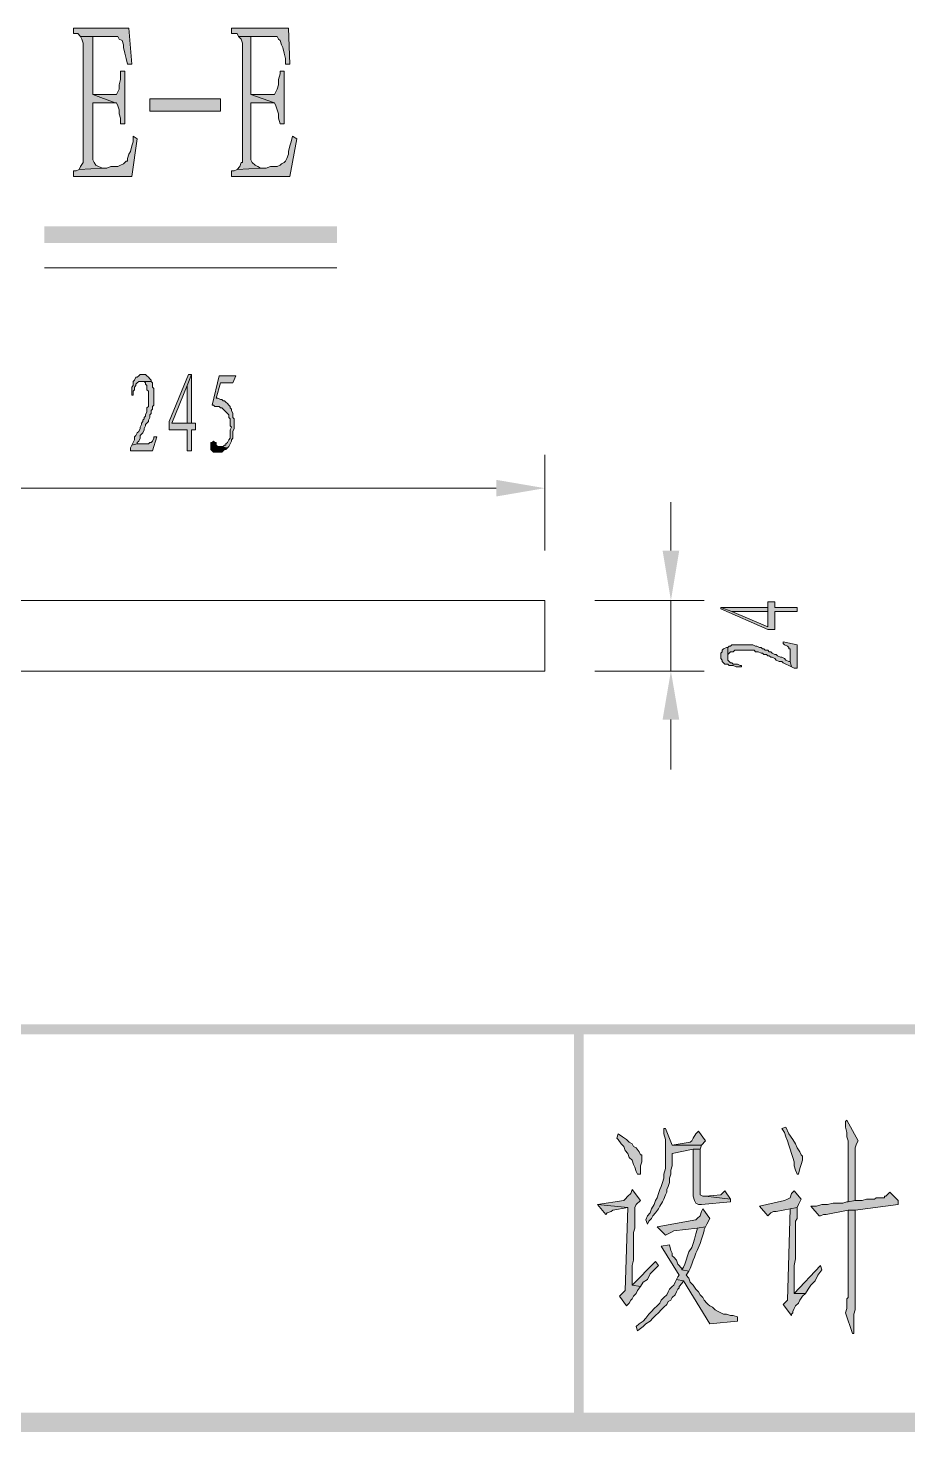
# Model space of a CAD drawing. Header units: millimetres. Extents: x 24 to 410, y 10 to 282.
# Drawn here: x 228.27 to 255.14, y 9.65 to 52.54 of the extents above; entities that cross this region are included whole.
import ezdxf

# ---------------------------------------------------------------- set-up
doc = ezdxf.new("R2010")
doc.units = ezdxf.units.MM

msp = doc.modelspace()

# ---------------------------------------------------------------- hatches: boundary and pattern name
h = msp.add_hatch(color=7)
h.dxf.hatch_style = 2
h.paths.add_polyline_path([(231.351667, 52.535667), (229.658333, 52.535667), (229.658333, 52.366333), (229.785333, 52.366333), (229.87, 52.281667), (231.013, 52.281667), (231.055333, 52.197), (231.14, 52.154667), (231.182333, 52.027667), (231.182333, 51.943), (231.224667, 51.773667), (231.267, 51.604333), (231.309333, 51.435), (231.436333, 51.435)])
h = msp.add_hatch(color=7)
h.dxf.hatch_style = 2
h.paths.add_polyline_path([(236.22, 52.535667), (234.484333, 52.535667), (234.484333, 52.366333), (234.653667, 52.366333), (234.696, 52.281667), (235.881333, 52.281667), (235.923667, 52.197), (235.966, 52.154667), (236.008333, 52.027667), (236.050667, 51.943), (236.093, 51.773667), (236.135333, 51.604333), (236.135333, 51.435), (236.262333, 51.435)])
h = msp.add_hatch(color=7)
h.dxf.hatch_style = 2
h.paths.add_polyline_path([(229.87, 52.281667), (229.912333, 52.197), (229.954667, 52.07), (229.954667, 48.429333), (229.87, 48.302333), (229.827667, 48.217667), (230.547333, 48.26), (230.420333, 48.302333), (230.335667, 48.344667), (230.293333, 48.429333), (230.251, 48.514), (230.251, 50.249667), (230.928333, 50.249667), (230.251, 50.503667), (230.251, 52.281667), (231.013, 52.281667)])
h = msp.add_hatch(color=7)
h.dxf.hatch_style = 2
h.paths.add_polyline_path([(234.696, 52.281667), (234.780667, 52.197), (234.823, 52.07), (234.823, 48.429333), (234.780667, 48.429333), (234.738333, 48.302333), (234.653667, 48.217667), (235.373333, 48.26), (235.288667, 48.302333), (235.204, 48.344667), (235.119333, 48.429333), (235.077, 48.514), (235.077, 50.249667), (235.796667, 50.249667), (235.077, 50.503667), (235.077, 52.281667), (235.881333, 52.281667)])
h = msp.add_hatch(color=7)
h.dxf.hatch_style = 2
h.paths.add_polyline_path([(231.224667, 51.223333), (231.097667, 51.223333), (231.097667, 51.138667), (231.097667, 50.969333), (231.055333, 50.8), (231.055333, 50.673), (231.013, 50.588333), (230.970667, 50.503667), (230.251, 50.503667), (230.928333, 50.249667), (230.970667, 50.249667), (231.013, 50.165), (231.055333, 50.038), (231.055333, 49.911), (231.097667, 49.784), (231.097667, 49.614667), (231.224667, 49.614667)])
h = msp.add_hatch(color=7)
h.dxf.hatch_style = 2
h.paths.add_polyline_path([(236.093, 51.223333), (235.966, 51.223333), (235.966, 51.138667), (235.923667, 50.969333), (235.923667, 50.8), (235.881333, 50.673), (235.839, 50.588333), (235.796667, 50.503667), (235.077, 50.503667), (235.796667, 50.249667), (235.839, 50.165), (235.881333, 50.038), (235.923667, 49.911), (235.923667, 49.784), (235.966, 49.614667), (236.093, 49.614667)])
h = msp.add_hatch(color=7)
h.dxf.hatch_style = 2
h.paths.add_polyline_path([(231.986667, 50.376667), (234.145667, 50.376667), (234.145667, 49.995667), (231.986667, 49.995667)])
h = msp.add_hatch(color=7)
h.dxf.hatch_style = 2
h.paths.add_polyline_path([(231.478667, 49.233667), (231.478667, 49.064333), (231.436333, 48.937333), (231.394, 48.768), (231.351667, 48.683333), (231.309333, 48.556333), (231.309333, 48.471667), (231.267, 48.471667), (231.224667, 48.429333), (231.182333, 48.387), (231.097667, 48.344667), (231.013, 48.302333), (230.801333, 48.302333), (230.674333, 48.26), (230.547333, 48.26), (229.827667, 48.217667), (229.743, 48.175333), (229.658333, 48.175333), (229.658333, 48.006), (231.436333, 48.006), (231.605667, 49.149)])
h = msp.add_hatch(color=7)
h.dxf.hatch_style = 2
h.paths.add_polyline_path([(236.347, 49.233667), (236.304667, 49.064333), (236.262333, 48.937333), (236.22, 48.768), (236.22, 48.683333), (236.177667, 48.556333), (236.135333, 48.471667), (236.093, 48.429333), (236.008333, 48.387), (235.966, 48.344667), (235.881333, 48.302333), (235.669667, 48.302333), (235.542667, 48.26), (235.373333, 48.26), (234.653667, 48.217667), (234.569, 48.175333), (234.484333, 48.175333), (234.484333, 48.006), (236.262333, 48.006), (236.474, 49.149)])
h = msp.add_hatch(color=7)
h.dxf.hatch_style = 2
h.paths.add_polyline_path([(228.769333, 46.482), (228.769333, 45.974), (237.701667, 46.482)])
h = msp.add_hatch(color=7)
h.dxf.hatch_style = 2
h.paths.add_polyline_path([(228.769333, 45.974), (237.701667, 46.482), (237.701667, 45.974)])
h = msp.add_hatch(color=7)
h.dxf.hatch_style = 2
h.paths.add_polyline_path([(231.775, 41.952333), (231.690333, 41.952333), (231.648, 41.91), (231.605667, 41.867667), (231.563333, 41.867667), (231.521, 41.783), (231.478667, 41.740667), (231.478667, 41.613667), (231.436333, 41.571333), (231.436333, 41.317333), (231.478667, 41.317333), (231.478667, 41.444333), (231.521, 41.486667), (231.521, 41.571333), (231.563333, 41.613667), (231.563333, 41.656), (231.605667, 41.698333), (231.648, 41.740667), (231.690333, 41.740667), (231.732667, 41.740667), (232.029, 41.740667), (232.029, 41.783), (231.986667, 41.825333), (231.944333, 41.867667), (231.902, 41.91), (231.859667, 41.952333)])
h = msp.add_hatch(color=7)
h.dxf.hatch_style = 2
h.paths.add_polyline_path([(232.029, 41.740667), (231.732667, 41.740667), (231.775, 41.740667), (231.817333, 41.740667), (231.859667, 41.698333), (231.859667, 41.656), (231.902, 41.613667), (231.902, 41.486667), (231.944333, 41.444333), (231.944333, 40.978667), (231.902, 40.936333), (231.902, 40.809333), (231.859667, 40.724667), (231.859667, 40.682333), (231.817333, 40.64), (231.817333, 40.597667), (231.775, 40.555333), (231.775, 40.513), (231.732667, 40.470667), (231.732667, 40.428333), (231.690333, 40.343667), (231.690333, 40.301333), (231.648, 40.216667), (231.605667, 40.174333), (231.563333, 40.089667), (231.521, 40.047333), (231.521, 39.962667), (231.478667, 39.878), (231.436333, 39.793333), (231.605667, 39.835667), (231.605667, 39.878), (231.648, 39.920333), (231.690333, 40.005), (231.690333, 40.089667), (231.732667, 40.132), (231.775, 40.174333), (231.817333, 40.259), (231.817333, 40.301333), (231.859667, 40.386), (231.859667, 40.428333), (231.902, 40.470667), (231.944333, 40.513), (231.944333, 40.555333), (231.986667, 40.64), (231.986667, 40.724667), (232.029, 40.767), (232.029, 40.851667), (232.071333, 40.894), (232.071333, 40.978667), (232.113667, 41.021), (232.113667, 41.529), (232.071333, 41.571333), (232.071333, 41.698333)])
h = msp.add_hatch(color=7)
h.dxf.hatch_style = 2
h.paths.add_polyline_path([(233.256667, 41.952333), (233.172, 41.952333), (232.579333, 40.513), (232.579333, 40.259), (233.129667, 40.259), (233.129667, 39.624), (233.256667, 39.624), (233.256667, 40.259), (233.383667, 40.259), (233.383667, 40.470667), (233.256667, 40.470667), (232.664, 40.470667), (233.129667, 41.613667)])
h = msp.add_hatch(color=7)
h.dxf.hatch_style = 2
h.paths.add_polyline_path([(233.256667, 41.952333), (233.129667, 41.613667), (233.129667, 40.470667), (232.664, 40.470667), (233.256667, 40.470667)])
h = msp.add_hatch(color=7)
h.dxf.hatch_style = 2
h.paths.add_polyline_path([(234.611333, 41.91), (234.103333, 41.91), (233.891667, 41.021), (233.934, 41.021), (233.976333, 40.978667), (234.103333, 40.978667), (234.145667, 40.936333), (234.188, 40.936333), (234.230333, 40.894), (234.272667, 40.851667), (234.315, 40.809333), (234.357333, 40.767), (234.399667, 40.724667), (234.399667, 40.64), (234.442, 40.597667), (234.442, 40.386), (234.484333, 40.343667), (234.442, 40.259), (234.442, 40.047333), (234.442, 40.005), (234.399667, 39.962667), (234.357333, 39.878), (234.315, 39.835667), (234.315, 39.793333), (234.272667, 39.793333), (234.230333, 39.751), (234.061, 39.751), (234.357333, 39.708667), (234.399667, 39.751), (234.442, 39.835667), (234.484333, 39.920333), (234.484333, 39.962667), (234.526667, 40.005), (234.526667, 40.216667), (234.569, 40.301333), (234.569, 40.597667), (234.526667, 40.64), (234.526667, 40.767), (234.484333, 40.851667), (234.484333, 40.894), (234.442, 40.936333), (234.442, 40.978667), (234.399667, 41.021), (234.357333, 41.063333), (234.315, 41.105667), (234.272667, 41.148), (234.230333, 41.148), (234.188, 41.190333), (234.145667, 41.190333), (234.061, 41.232667), (234.018667, 41.232667), (234.145667, 41.698333), (234.526667, 41.698333)])
h = msp.add_hatch(color=7)
h.dxf.hatch_style = 2
h.paths.add_polyline_path([(232.198333, 40.047333), (232.113667, 40.047333), (232.113667, 40.005), (232.071333, 39.920333), (232.029, 39.878), (231.986667, 39.878), (231.944333, 39.835667), (231.605667, 39.835667), (231.436333, 39.793333), (231.394, 39.708667), (231.394, 39.624), (232.071333, 39.624)])
h = msp.add_hatch(color=7)
h.dxf.hatch_style = 2
h.paths.add_polyline_path([(233.934, 39.920333), (233.891667, 39.878), (233.849333, 39.878), (233.849333, 39.835667), (233.849333, 39.666333), (233.891667, 39.624), (233.934, 39.581667), (234.188, 39.581667), (234.230333, 39.624), (234.272667, 39.666333), (234.315, 39.666333), (234.357333, 39.708667), (234.061, 39.751), (234.018667, 39.793333), (234.018667, 39.878), (233.976333, 39.878)])
h = msp.add_hatch(color=7)
h.dxf.hatch_style = 2
h.paths.add_polyline_path([(242.57, 38.735), (242.57, 38.227), (244.051667, 38.481)])
h = msp.add_hatch(color=7)
h.dxf.hatch_style = 2
h.paths.add_polyline_path([(247.65, 36.576), (248.158, 36.576), (247.904, 35.052)])
h = msp.add_hatch(color=7)
h.dxf.hatch_style = 2
h.paths.add_polyline_path([(249.428, 34.840333), (249.428, 34.798), (250.867333, 34.163), (251.079, 34.163), (251.079, 34.713333), (251.756333, 34.713333), (251.756333, 34.840333), (251.079, 34.840333), (251.079, 35.009667), (250.867333, 35.009667), (250.867333, 34.840333), (250.867333, 34.247667), (249.766667, 34.713333)])
h = msp.add_hatch(color=7)
h.dxf.hatch_style = 2
h.paths.add_polyline_path([(249.428, 34.840333), (249.766667, 34.713333), (250.867333, 34.713333), (250.867333, 34.247667), (250.867333, 34.840333)])
h = msp.add_hatch(color=7)
h.dxf.hatch_style = 2
h.paths.add_polyline_path([(249.428, 33.401), (249.428, 33.274), (249.470333, 33.231667), (249.470333, 33.189333), (249.512667, 33.147), (249.555, 33.104667), (249.639667, 33.104667), (249.682, 33.062333), (249.809, 33.062333), (249.893667, 33.02), (250.063, 33.02), (250.063, 33.062333), (250.020667, 33.062333), (249.936, 33.104667), (249.809, 33.104667), (249.766667, 33.147), (249.724333, 33.147), (249.682, 33.189333), (249.639667, 33.231667), (249.639667, 33.274), (249.639667, 33.316333), (249.639667, 33.612667), (249.597333, 33.612667), (249.512667, 33.570333), (249.470333, 33.528), (249.470333, 33.485667), (249.428, 33.443333)])
h = msp.add_hatch(color=7)
h.dxf.hatch_style = 2
h.paths.add_polyline_path([(249.639667, 33.612667), (249.639667, 33.316333), (249.639667, 33.358667), (249.639667, 33.401), (249.682, 33.443333), (249.724333, 33.485667), (249.809, 33.485667), (249.851333, 33.528), (250.444, 33.528), (250.486333, 33.485667), (250.571, 33.485667), (250.655667, 33.443333), (250.698, 33.443333), (250.740333, 33.401), (250.825, 33.401), (250.867333, 33.358667), (250.909667, 33.358667), (250.952, 33.316333), (250.994333, 33.316333), (251.079, 33.274), (251.121333, 33.231667), (251.206, 33.189333), (251.290667, 33.189333), (251.333, 33.147), (251.417667, 33.104667), (251.502333, 33.062333), (251.587, 33.02), (251.544667, 33.189333), (251.502333, 33.189333), (251.417667, 33.231667), (251.375333, 33.274), (251.290667, 33.316333), (251.248333, 33.316333), (251.163667, 33.358667), (251.121333, 33.401), (251.079, 33.401), (250.994333, 33.443333), (250.952, 33.485667), (250.909667, 33.485667), (250.867333, 33.528), (250.782667, 33.528), (250.740333, 33.570333), (250.698, 33.570333), (250.655667, 33.612667), (250.613333, 33.612667), (250.528667, 33.655), (250.486333, 33.655), (250.401667, 33.697333), (249.766667, 33.697333), (249.724333, 33.655), (249.682, 33.655)])
h = msp.add_hatch(color=7)
h.dxf.hatch_style = 2
h.paths.add_polyline_path([(251.333, 33.782), (251.333, 33.739667), (251.375333, 33.697333), (251.46, 33.655), (251.502333, 33.612667), (251.502333, 33.570333), (251.544667, 33.570333), (251.544667, 33.189333), (251.587, 33.02), (251.671667, 32.977667), (251.756333, 32.977667), (251.756333, 33.697333)])
h = msp.add_hatch(color=7)
h.dxf.hatch_style = 2
h.paths.add_polyline_path([(247.65, 31.411333), (248.158, 31.411333), (247.904, 32.893)])
h = msp.add_hatch(color=7)
h.dxf.hatch_style = 2
h.paths.add_polyline_path([(30.098965, 22.098), (30.098965, 21.801667), (410.082965, 22.098)])
h = msp.add_hatch(color=7)
h.dxf.hatch_style = 2
h.paths.add_polyline_path([(30.098965, 21.801667), (410.082965, 22.098), (410.082965, 21.801667)])
h = msp.add_hatch(color=7)
h.dxf.hatch_style = 2
h.paths.add_polyline_path([(245.237, 21.971), (244.940667, 21.971), (245.237, 9.948333)])
h = msp.add_hatch(color=7)
h.dxf.hatch_style = 2
h.paths.add_polyline_path([(244.940667, 21.971), (245.237, 9.948333), (244.940667, 9.948333)])
h = msp.add_hatch(color=7)
h.dxf.hatch_style = 2
h.paths.add_polyline_path([(247.734667, 18.923), (247.692333, 18.923), (247.692333, 18.753667), (247.734667, 18.584333), (247.734667, 17.695333), (247.692333, 17.526), (247.692333, 17.399), (247.65, 17.272), (247.607667, 17.145), (247.565333, 17.060333), (247.523, 16.933333), (247.480667, 16.806333), (247.438333, 16.721667), (247.396, 16.594667), (247.311333, 16.467667), (247.269, 16.340667), (247.184333, 16.256), (247.142, 16.129), (247.184333, 16.002), (247.226667, 16.086667), (247.311333, 16.171333), (247.353667, 16.256), (247.438333, 16.340667), (247.523, 16.467667), (247.565333, 16.552333), (247.65, 16.679333), (247.692333, 16.764), (247.734667, 16.891), (247.777, 16.975667), (247.777, 17.060333), (247.819333, 17.145), (247.861667, 17.272), (247.861667, 17.399), (247.904, 17.526), (247.904, 17.653), (247.946333, 17.78), (247.946333, 18.161), (248.581333, 18.288), (248.793, 18.288), (248.835333, 18.415), (247.946333, 18.415)])
h = msp.add_hatch(color=7)
h.dxf.hatch_style = 2
h.paths.add_polyline_path([(251.417667, 18.965333), (251.290667, 18.923), (251.375333, 18.796), (251.417667, 18.669), (251.46, 18.542), (251.502333, 18.415), (251.544667, 18.288), (251.587, 18.161), (251.629333, 18.034), (251.671667, 17.907), (251.671667, 17.78), (251.714, 17.653), (251.756333, 17.526), (251.798667, 17.526), (251.841, 17.695333), (251.883333, 17.822333), (251.925667, 17.949333), (251.925667, 18.076333), (251.883333, 18.118667), (251.841, 18.203333), (251.756333, 18.330333), (251.714, 18.457333), (251.629333, 18.584333), (251.502333, 18.753667)])
h = msp.add_hatch(color=7)
h.dxf.hatch_style = 2
h.paths.add_polyline_path([(253.280333, 19.177), (253.238, 19.134667), (253.238, 18.965333), (253.280333, 18.796), (253.280333, 18.669), (253.322667, 18.542), (253.322667, 16.679333), (253.534333, 16.721667), (253.534333, 16.975667), (253.534333, 17.145), (253.534333, 18.330333), (253.576667, 18.457333), (253.619, 18.542)])
h = msp.add_hatch(color=7)
h.dxf.hatch_style = 2
h.paths.add_polyline_path([(246.295333, 18.753667), (246.253, 18.626667), (246.295333, 18.584333), (246.38, 18.457333), (246.464667, 18.372667), (246.507, 18.245667), (246.591667, 18.161), (246.634, 18.034), (246.718667, 17.949333), (246.761, 17.822333), (246.803333, 17.737667), (246.845667, 17.610667), (246.888, 17.526), (246.972667, 17.526), (246.972667, 17.568333), (246.972667, 17.78), (247.015, 17.907), (247.015, 18.118667), (246.972667, 18.118667), (246.930333, 18.203333), (246.845667, 18.330333), (246.761, 18.372667), (246.718667, 18.457333), (246.634, 18.499667), (246.549333, 18.584333), (246.422333, 18.669)])
h = msp.add_hatch(color=7)
h.dxf.hatch_style = 2
h.paths.add_polyline_path([(248.750667, 18.838333), (248.666, 18.753667), (248.581333, 18.626667), (248.539, 18.542), (248.496667, 18.499667), (247.946333, 18.415), (248.835333, 18.415), (248.962333, 18.542)])
h = msp.add_hatch(color=7)
h.dxf.hatch_style = 2
h.paths.add_polyline_path([(248.793, 18.288), (248.581333, 18.288), (248.581333, 17.018), (248.581333, 16.848667), (248.623667, 16.721667), (248.666, 16.637), (248.750667, 16.594667), (248.835333, 16.594667), (249.724333, 16.679333), (249.724333, 16.764), (248.962333, 16.848667), (248.877667, 16.848667), (248.793, 16.891)])
h = msp.add_hatch(color=7)
h.dxf.hatch_style = 2
h.paths.add_polyline_path([(246.718667, 17.060333), (246.676333, 16.933333), (246.591667, 16.848667), (246.507, 16.764), (246.464667, 16.721667), (245.660333, 16.594667), (246.591667, 16.51), (246.507, 13.97), (246.337667, 13.800667), (246.549333, 13.504333), (246.591667, 13.546667), (246.634, 13.589), (246.676333, 13.673667), (246.718667, 13.716), (246.761, 13.800667), (246.845667, 13.885333), (246.888, 13.97), (246.972667, 14.097), (246.718667, 14.139333), (246.718667, 14.732), (246.761, 14.901333), (246.761, 15.282333), (246.761, 15.451667), (246.761, 15.748), (246.803333, 15.875), (246.803333, 16.51), (246.845667, 16.594667), (246.972667, 16.721667)])
h = msp.add_hatch(color=7)
h.dxf.hatch_style = 2
h.paths.add_polyline_path([(249.555, 17.018), (249.428, 16.891), (248.962333, 16.848667), (249.724333, 16.764)])
h = msp.add_hatch(color=7)
h.dxf.hatch_style = 2
h.paths.add_polyline_path([(251.671667, 17.018), (251.587, 16.933333), (251.544667, 16.806333), (251.46, 16.764), (251.375333, 16.721667), (250.613333, 16.552333), (250.867333, 16.256), (250.952, 16.340667), (251.036667, 16.383), (251.121333, 16.383), (251.544667, 16.467667), (251.756333, 16.51), (251.798667, 16.594667), (251.883333, 16.764)])
h = msp.add_hatch(color=7)
h.dxf.hatch_style = 2
h.paths.add_polyline_path([(254.592667, 16.975667), (254.508, 16.891), (254.465667, 16.848667), (254.423333, 16.848667), (254.423333, 16.806333), (254.169333, 16.806333), (254.127, 16.764), (253.873, 16.764), (253.746, 16.721667), (253.534333, 16.721667), (253.322667, 16.679333), (253.280333, 16.679333), (253.153333, 16.637), (252.857, 16.637), (252.687667, 16.594667), (252.518333, 16.594667), (252.349, 16.552333), (252.179667, 16.552333), (252.433667, 16.256), (252.476, 16.256), (252.560667, 16.298333), (252.645333, 16.298333), (253.322667, 16.425333), (253.534333, 16.425333), (254.846667, 16.594667), (254.846667, 16.721667)])
h = msp.add_hatch(color=7)
h.dxf.hatch_style = 2
h.paths.add_polyline_path([(245.660333, 16.594667), (245.914333, 16.298333), (245.956667, 16.340667), (246.083667, 16.383), (246.126, 16.425333), (246.591667, 16.51)])
h = msp.add_hatch(color=7)
h.dxf.hatch_style = 2
h.paths.add_polyline_path([(248.877667, 16.467667), (248.835333, 16.383), (248.793, 16.256), (248.708333, 16.171333), (248.666, 16.129), (247.480667, 15.917333), (247.734667, 15.663333), (247.819333, 15.705667), (247.904, 15.748), (247.988667, 15.790333), (248.708333, 15.875), (248.962333, 15.917333), (249.004667, 16.002), (249.089333, 16.171333)])
h = msp.add_hatch(color=7)
h.dxf.hatch_style = 2
h.paths.add_polyline_path([(251.756333, 16.51), (251.544667, 16.467667), (251.46, 13.673667), (251.333, 13.546667), (251.587, 13.208), (251.587, 13.250333), (251.629333, 13.292667), (251.629333, 13.335), (251.671667, 13.419667), (251.714, 13.504333), (251.798667, 13.589), (251.841, 13.673667), (251.925667, 13.800667), (252.010333, 13.885333), (251.671667, 13.885333), (251.671667, 14.054667), (251.671667, 14.732), (251.714, 14.943667), (251.714, 15.748), (251.714, 15.875), (251.714, 16.086667), (251.756333, 16.171333)])
h = msp.add_hatch(color=7)
h.dxf.hatch_style = 2
h.paths.add_polyline_path([(253.534333, 16.425333), (253.322667, 16.425333), (253.322667, 16.256), (253.322667, 13.758333), (253.280333, 13.716), (253.280333, 13.419667), (253.238, 13.292667), (253.449667, 12.657667), (253.492, 12.657667), (253.492, 13.250333), (253.534333, 13.377333)])
h = msp.add_hatch(color=7)
h.dxf.hatch_style = 2
h.paths.add_polyline_path([(248.962333, 15.917333), (248.708333, 15.875), (248.708333, 15.832667), (248.666, 15.705667), (248.623667, 15.536333), (248.581333, 15.409333), (248.539, 15.282333), (248.454333, 15.155333), (248.412, 15.028333), (248.369667, 14.901333), (248.327333, 14.774333), (248.285, 14.689667), (248.242667, 14.605), (248.454333, 14.562667), (248.496667, 14.647333), (248.539, 14.774333), (248.581333, 14.901333), (248.623667, 14.986), (248.666, 15.113), (248.708333, 15.197667), (248.793, 15.409333), (248.835333, 15.536333), (248.877667, 15.663333), (248.92, 15.790333), (248.92, 15.832667)])
h = msp.add_hatch(color=7)
h.dxf.hatch_style = 2
h.paths.add_polyline_path([(247.861667, 15.367), (247.607667, 15.324667), (248.158, 14.435667), (248.115667, 14.393333), (248.073333, 14.308667), (248.285, 14.266333), (249.089333, 12.954), (249.936, 13.038667), (249.936, 13.165667), (249.809, 13.208), (249.724333, 13.208), (249.597333, 13.250333), (249.512667, 13.250333), (249.428, 13.292667), (249.343333, 13.335), (249.258667, 13.377333), (249.174, 13.462), (249.089333, 13.504333), (249.047, 13.546667), (249.004667, 13.589), (248.92, 13.673667), (248.877667, 13.758333), (248.793, 13.843), (248.750667, 13.927667), (248.666, 14.012333), (248.581333, 14.139333), (248.496667, 14.224), (248.454333, 14.351), (248.369667, 14.435667), (248.454333, 14.562667), (248.242667, 14.605), (248.242667, 14.647333), (248.115667, 14.774333), (248.073333, 14.901333), (247.988667, 14.986), (247.946333, 15.028333), (247.946333, 15.113), (247.904, 15.197667)])
h = msp.add_hatch(color=7)
h.dxf.hatch_style = 2
h.paths.add_polyline_path([(247.438333, 14.859), (246.718667, 14.139333), (246.972667, 14.097), (247.057333, 14.224), (247.184333, 14.308667), (247.269, 14.478), (247.396, 14.605), (247.523, 14.732)])
h = msp.add_hatch(color=7)
h.dxf.hatch_style = 2
h.paths.add_polyline_path([(252.476, 14.732), (251.671667, 13.885333), (252.010333, 13.885333), (252.095, 14.012333), (252.179667, 14.139333), (252.306667, 14.266333), (252.391333, 14.435667), (252.518333, 14.605)])
h = msp.add_hatch(color=7)
h.dxf.hatch_style = 2
h.paths.add_polyline_path([(248.073333, 14.308667), (248.031, 14.224), (247.988667, 14.139333), (247.946333, 14.097), (247.861667, 14.012333), (247.819333, 13.927667), (247.777, 13.843), (247.692333, 13.758333), (247.607667, 13.673667), (247.565333, 13.589), (247.480667, 13.504333), (247.396, 13.419667), (247.311333, 13.335), (247.226667, 13.250333), (247.142, 13.123333), (247.057333, 13.038667), (246.930333, 12.954), (246.845667, 12.869333), (246.888, 12.742333), (246.930333, 12.784667), (247.057333, 12.869333), (247.142, 12.954), (247.269, 13.038667), (247.353667, 13.123333), (247.438333, 13.208), (247.523, 13.292667), (247.607667, 13.377333), (247.692333, 13.462), (247.777, 13.546667), (247.819333, 13.631333), (247.904, 13.673667), (247.946333, 13.758333), (248.031, 13.843), (248.073333, 13.927667), (248.115667, 14.012333), (248.158, 14.054667), (248.158, 14.097), (248.242667, 14.181667), (248.285, 14.266333)])
h = msp.add_hatch(color=7)
h.dxf.hatch_style = 2
h.paths.add_polyline_path([(30.395333, 10.244667), (29.802667, 9.652), (409.786667, 10.244667)])
h = msp.add_hatch(color=7)
h.dxf.hatch_style = 2
h.paths.add_polyline_path([(29.802667, 9.652), (409.786667, 10.244667), (410.379333, 9.652)])

# ---------------------------------------------------------------- linework, layer by layer
at = {"color": 7, "lineweight": 0}
for points in [[(231.351667, 52.535667), (229.658333, 52.535667), (229.658333, 52.366333), (229.785333, 52.366333), (229.87, 52.281667), (231.013, 52.281667), (231.055333, 52.197), (231.14, 52.154667), (231.182333, 52.027667), (231.182333, 51.943), (231.224667, 51.773667), (231.267, 51.604333), (231.309333, 51.435), (231.436333, 51.435)], [(236.22, 52.535667), (234.484333, 52.535667), (234.484333, 52.366333), (234.653667, 52.366333), (234.696, 52.281667), (235.881333, 52.281667), (235.923667, 52.197), (235.966, 52.154667), (236.008333, 52.027667), (236.050667, 51.943), (236.093, 51.773667), (236.135333, 51.604333), (236.135333, 51.435), (236.262333, 51.435)], [(229.87, 52.281667), (229.912333, 52.197), (229.954667, 52.07), (229.954667, 48.429333), (229.87, 48.302333), (229.827667, 48.217667), (230.547333, 48.26), (230.420333, 48.302333), (230.335667, 48.344667), (230.293333, 48.429333), (230.251, 48.514), (230.251, 50.249667), (230.928333, 50.249667), (230.251, 50.503667), (230.251, 52.281667), (231.013, 52.281667)], [(234.696, 52.281667), (234.780667, 52.197), (234.823, 52.07), (234.823, 48.429333), (234.780667, 48.429333), (234.738333, 48.302333), (234.653667, 48.217667), (235.373333, 48.26), (235.288667, 48.302333), (235.204, 48.344667), (235.119333, 48.429333), (235.077, 48.514), (235.077, 50.249667), (235.796667, 50.249667), (235.077, 50.503667), (235.077, 52.281667), (235.881333, 52.281667)], [(231.224667, 51.223333), (231.097667, 51.223333), (231.097667, 51.138667), (231.097667, 50.969333), (231.055333, 50.8), (231.055333, 50.673), (231.013, 50.588333), (230.970667, 50.503667), (230.251, 50.503667), (230.928333, 50.249667), (230.970667, 50.249667), (231.013, 50.165), (231.055333, 50.038), (231.055333, 49.911), (231.097667, 49.784), (231.097667, 49.614667), (231.224667, 49.614667)], [(236.093, 51.223333), (235.966, 51.223333), (235.966, 51.138667), (235.923667, 50.969333), (235.923667, 50.8), (235.881333, 50.673), (235.839, 50.588333), (235.796667, 50.503667), (235.077, 50.503667), (235.796667, 50.249667), (235.839, 50.165), (235.881333, 50.038), (235.923667, 49.911), (235.923667, 49.784), (235.966, 49.614667), (236.093, 49.614667)], [(231.986667, 50.376667), (234.145667, 50.376667), (234.145667, 49.995667), (231.986667, 49.995667)], [(231.478667, 49.233667), (231.478667, 49.064333), (231.436333, 48.937333), (231.394, 48.768), (231.351667, 48.683333), (231.309333, 48.556333), (231.309333, 48.471667), (231.267, 48.471667), (231.224667, 48.429333), (231.182333, 48.387), (231.097667, 48.344667), (231.013, 48.302333), (230.801333, 48.302333), (230.674333, 48.26), (230.547333, 48.26), (229.827667, 48.217667), (229.743, 48.175333), (229.658333, 48.175333), (229.658333, 48.006), (231.436333, 48.006), (231.605667, 49.149)], [(236.347, 49.233667), (236.304667, 49.064333), (236.262333, 48.937333), (236.22, 48.768), (236.22, 48.683333), (236.177667, 48.556333), (236.135333, 48.471667), (236.093, 48.429333), (236.008333, 48.387), (235.966, 48.344667), (235.881333, 48.302333), (235.669667, 48.302333), (235.542667, 48.26), (235.373333, 48.26), (234.653667, 48.217667), (234.569, 48.175333), (234.484333, 48.175333), (234.484333, 48.006), (236.262333, 48.006), (236.474, 49.149)], [(231.775, 41.952333), (231.690333, 41.952333), (231.648, 41.91), (231.605667, 41.867667), (231.563333, 41.867667), (231.521, 41.783), (231.478667, 41.740667), (231.478667, 41.613667), (231.436333, 41.571333), (231.436333, 41.317333), (231.478667, 41.317333), (231.478667, 41.444333), (231.521, 41.486667), (231.521, 41.571333), (231.563333, 41.613667), (231.563333, 41.656), (231.605667, 41.698333), (231.648, 41.740667), (231.690333, 41.740667), (231.732667, 41.740667), (232.029, 41.740667), (232.029, 41.783), (231.986667, 41.825333), (231.944333, 41.867667), (231.902, 41.91), (231.859667, 41.952333)], [(232.029, 41.740667), (231.732667, 41.740667), (231.775, 41.740667), (231.817333, 41.740667), (231.859667, 41.698333), (231.859667, 41.656), (231.902, 41.613667), (231.902, 41.486667), (231.944333, 41.444333), (231.944333, 40.978667), (231.902, 40.936333), (231.902, 40.809333), (231.859667, 40.724667), (231.859667, 40.682333), (231.817333, 40.64), (231.817333, 40.597667), (231.775, 40.555333), (231.775, 40.513), (231.732667, 40.470667), (231.732667, 40.428333), (231.690333, 40.343667), (231.690333, 40.301333), (231.648, 40.216667), (231.605667, 40.174333), (231.563333, 40.089667), (231.521, 40.047333), (231.521, 39.962667), (231.478667, 39.878), (231.436333, 39.793333), (231.605667, 39.835667), (231.605667, 39.878), (231.648, 39.920333), (231.690333, 40.005), (231.690333, 40.089667), (231.732667, 40.132), (231.775, 40.174333), (231.817333, 40.259), (231.817333, 40.301333), (231.859667, 40.386), (231.859667, 40.428333), (231.902, 40.470667), (231.944333, 40.513), (231.944333, 40.555333), (231.986667, 40.64), (231.986667, 40.724667), (232.029, 40.767), (232.029, 40.851667), (232.071333, 40.894), (232.071333, 40.978667), (232.113667, 41.021), (232.113667, 41.529), (232.071333, 41.571333), (232.071333, 41.698333)], [(233.256667, 41.952333), (233.172, 41.952333), (232.579333, 40.513), (232.579333, 40.259), (233.129667, 40.259), (233.129667, 39.624), (233.256667, 39.624), (233.256667, 40.259), (233.383667, 40.259), (233.383667, 40.470667), (233.256667, 40.470667), (232.664, 40.470667), (233.129667, 41.613667)], [(233.256667, 41.952333), (233.129667, 41.613667), (233.129667, 40.470667), (232.664, 40.470667), (233.256667, 40.470667)], [(234.611333, 41.91), (234.103333, 41.91), (233.891667, 41.021), (233.934, 41.021), (233.976333, 40.978667), (234.103333, 40.978667), (234.145667, 40.936333), (234.188, 40.936333), (234.230333, 40.894), (234.272667, 40.851667), (234.315, 40.809333), (234.357333, 40.767), (234.399667, 40.724667), (234.399667, 40.64), (234.442, 40.597667), (234.442, 40.386), (234.484333, 40.343667), (234.442, 40.259), (234.442, 40.047333), (234.442, 40.005), (234.399667, 39.962667), (234.357333, 39.878), (234.315, 39.835667), (234.315, 39.793333), (234.272667, 39.793333), (234.230333, 39.751), (234.061, 39.751), (234.357333, 39.708667), (234.399667, 39.751), (234.442, 39.835667), (234.484333, 39.920333), (234.484333, 39.962667), (234.526667, 40.005), (234.526667, 40.216667), (234.569, 40.301333), (234.569, 40.597667), (234.526667, 40.64), (234.526667, 40.767), (234.484333, 40.851667), (234.484333, 40.894), (234.442, 40.936333), (234.442, 40.978667), (234.399667, 41.021), (234.357333, 41.063333), (234.315, 41.105667), (234.272667, 41.148), (234.230333, 41.148), (234.188, 41.190333), (234.145667, 41.190333), (234.061, 41.232667), (234.018667, 41.232667), (234.145667, 41.698333), (234.526667, 41.698333)], [(232.198333, 40.047333), (232.113667, 40.047333), (232.113667, 40.005), (232.071333, 39.920333), (232.029, 39.878), (231.986667, 39.878), (231.944333, 39.835667), (231.605667, 39.835667), (231.436333, 39.793333), (231.394, 39.708667), (231.394, 39.624), (232.071333, 39.624)], [(233.934, 39.920333), (233.891667, 39.878), (233.849333, 39.878), (233.849333, 39.835667), (233.849333, 39.666333), (233.891667, 39.624), (233.934, 39.581667), (234.188, 39.581667), (234.230333, 39.624), (234.272667, 39.666333), (234.315, 39.666333), (234.357333, 39.708667), (234.061, 39.751), (234.018667, 39.793333), (234.018667, 39.878), (233.976333, 39.878)], [(249.428, 34.840333), (249.428, 34.798), (250.867333, 34.163), (251.079, 34.163), (251.079, 34.713333), (251.756333, 34.713333), (251.756333, 34.840333), (251.079, 34.840333), (251.079, 35.009667), (250.867333, 35.009667), (250.867333, 34.840333), (250.867333, 34.247667), (249.766667, 34.713333)], [(249.428, 34.840333), (249.766667, 34.713333), (250.867333, 34.713333), (250.867333, 34.247667), (250.867333, 34.840333)], [(249.428, 33.401), (249.428, 33.274), (249.470333, 33.231667), (249.470333, 33.189333), (249.512667, 33.147), (249.555, 33.104667), (249.639667, 33.104667), (249.682, 33.062333), (249.809, 33.062333), (249.893667, 33.02), (250.063, 33.02), (250.063, 33.062333), (250.020667, 33.062333), (249.936, 33.104667), (249.809, 33.104667), (249.766667, 33.147), (249.724333, 33.147), (249.682, 33.189333), (249.639667, 33.231667), (249.639667, 33.274), (249.639667, 33.316333), (249.639667, 33.612667), (249.597333, 33.612667), (249.512667, 33.570333), (249.470333, 33.528), (249.470333, 33.485667), (249.428, 33.443333)], [(249.639667, 33.612667), (249.639667, 33.316333), (249.639667, 33.358667), (249.639667, 33.401), (249.682, 33.443333), (249.724333, 33.485667), (249.809, 33.485667), (249.851333, 33.528), (250.444, 33.528), (250.486333, 33.485667), (250.571, 33.485667), (250.655667, 33.443333), (250.698, 33.443333), (250.740333, 33.401), (250.825, 33.401), (250.867333, 33.358667), (250.909667, 33.358667), (250.952, 33.316333), (250.994333, 33.316333), (251.079, 33.274), (251.121333, 33.231667), (251.206, 33.189333), (251.290667, 33.189333), (251.333, 33.147), (251.417667, 33.104667), (251.502333, 33.062333), (251.587, 33.02), (251.544667, 33.189333), (251.502333, 33.189333), (251.417667, 33.231667), (251.375333, 33.274), (251.290667, 33.316333), (251.248333, 33.316333), (251.163667, 33.358667), (251.121333, 33.401), (251.079, 33.401), (250.994333, 33.443333), (250.952, 33.485667), (250.909667, 33.485667), (250.867333, 33.528), (250.782667, 33.528), (250.740333, 33.570333), (250.698, 33.570333), (250.655667, 33.612667), (250.613333, 33.612667), (250.528667, 33.655), (250.486333, 33.655), (250.401667, 33.697333), (249.766667, 33.697333), (249.724333, 33.655), (249.682, 33.655)], [(251.333, 33.782), (251.333, 33.739667), (251.375333, 33.697333), (251.46, 33.655), (251.502333, 33.612667), (251.502333, 33.570333), (251.544667, 33.570333), (251.544667, 33.189333), (251.587, 33.02), (251.671667, 32.977667), (251.756333, 32.977667), (251.756333, 33.697333)], [(247.734667, 18.923), (247.692333, 18.923), (247.692333, 18.753667), (247.734667, 18.584333), (247.734667, 17.695333), (247.692333, 17.526), (247.692333, 17.399), (247.65, 17.272), (247.607667, 17.145), (247.565333, 17.060333), (247.523, 16.933333), (247.480667, 16.806333), (247.438333, 16.721667), (247.396, 16.594667), (247.311333, 16.467667), (247.269, 16.340667), (247.184333, 16.256), (247.142, 16.129), (247.184333, 16.002), (247.226667, 16.086667), (247.311333, 16.171333), (247.353667, 16.256), (247.438333, 16.340667), (247.523, 16.467667), (247.565333, 16.552333), (247.65, 16.679333), (247.692333, 16.764), (247.734667, 16.891), (247.777, 16.975667), (247.777, 17.060333), (247.819333, 17.145), (247.861667, 17.272), (247.861667, 17.399), (247.904, 17.526), (247.904, 17.653), (247.946333, 17.78), (247.946333, 18.161), (248.581333, 18.288), (248.793, 18.288), (248.835333, 18.415), (247.946333, 18.415)], [(251.417667, 18.965333), (251.290667, 18.923), (251.375333, 18.796), (251.417667, 18.669), (251.46, 18.542), (251.502333, 18.415), (251.544667, 18.288), (251.587, 18.161), (251.629333, 18.034), (251.671667, 17.907), (251.671667, 17.78), (251.714, 17.653), (251.756333, 17.526), (251.798667, 17.526), (251.841, 17.695333), (251.883333, 17.822333), (251.925667, 17.949333), (251.925667, 18.076333), (251.883333, 18.118667), (251.841, 18.203333), (251.756333, 18.330333), (251.714, 18.457333), (251.629333, 18.584333), (251.502333, 18.753667)], [(253.280333, 19.177), (253.238, 19.134667), (253.238, 18.965333), (253.280333, 18.796), (253.280333, 18.669), (253.322667, 18.542), (253.322667, 16.679333), (253.534333, 16.721667), (253.534333, 16.975667), (253.534333, 17.145), (253.534333, 18.330333), (253.576667, 18.457333), (253.619, 18.542)], [(246.295333, 18.753667), (246.253, 18.626667), (246.295333, 18.584333), (246.38, 18.457333), (246.464667, 18.372667), (246.507, 18.245667), (246.591667, 18.161), (246.634, 18.034), (246.718667, 17.949333), (246.761, 17.822333), (246.803333, 17.737667), (246.845667, 17.610667), (246.888, 17.526), (246.972667, 17.526), (246.972667, 17.568333), (246.972667, 17.78), (247.015, 17.907), (247.015, 18.118667), (246.972667, 18.118667), (246.930333, 18.203333), (246.845667, 18.330333), (246.761, 18.372667), (246.718667, 18.457333), (246.634, 18.499667), (246.549333, 18.584333), (246.422333, 18.669)], [(248.750667, 18.838333), (248.666, 18.753667), (248.581333, 18.626667), (248.539, 18.542), (248.496667, 18.499667), (247.946333, 18.415), (248.835333, 18.415), (248.962333, 18.542)], [(248.793, 18.288), (248.581333, 18.288), (248.581333, 17.018), (248.581333, 16.848667), (248.623667, 16.721667), (248.666, 16.637), (248.750667, 16.594667), (248.835333, 16.594667), (249.724333, 16.679333), (249.724333, 16.764), (248.962333, 16.848667), (248.877667, 16.848667), (248.793, 16.891)], [(246.718667, 17.060333), (246.676333, 16.933333), (246.591667, 16.848667), (246.507, 16.764), (246.464667, 16.721667), (245.660333, 16.594667), (246.591667, 16.51), (246.507, 13.97), (246.337667, 13.800667), (246.549333, 13.504333), (246.591667, 13.546667), (246.634, 13.589), (246.676333, 13.673667), (246.718667, 13.716), (246.761, 13.800667), (246.845667, 13.885333), (246.888, 13.97), (246.972667, 14.097), (246.718667, 14.139333), (246.718667, 14.732), (246.761, 14.901333), (246.761, 15.282333), (246.761, 15.451667), (246.761, 15.748), (246.803333, 15.875), (246.803333, 16.51), (246.845667, 16.594667), (246.972667, 16.721667)], [(249.555, 17.018), (249.428, 16.891), (248.962333, 16.848667), (249.724333, 16.764)], [(251.671667, 17.018), (251.587, 16.933333), (251.544667, 16.806333), (251.46, 16.764), (251.375333, 16.721667), (250.613333, 16.552333), (250.867333, 16.256), (250.952, 16.340667), (251.036667, 16.383), (251.121333, 16.383), (251.544667, 16.467667), (251.756333, 16.51), (251.798667, 16.594667), (251.883333, 16.764)], [(254.592667, 16.975667), (254.508, 16.891), (254.465667, 16.848667), (254.423333, 16.848667), (254.423333, 16.806333), (254.169333, 16.806333), (254.127, 16.764), (253.873, 16.764), (253.746, 16.721667), (253.534333, 16.721667), (253.322667, 16.679333), (253.280333, 16.679333), (253.153333, 16.637), (252.857, 16.637), (252.687667, 16.594667), (252.518333, 16.594667), (252.349, 16.552333), (252.179667, 16.552333), (252.433667, 16.256), (252.476, 16.256), (252.560667, 16.298333), (252.645333, 16.298333), (253.322667, 16.425333), (253.534333, 16.425333), (254.846667, 16.594667), (254.846667, 16.721667)], [(245.660333, 16.594667), (245.914333, 16.298333), (245.956667, 16.340667), (246.083667, 16.383), (246.126, 16.425333), (246.591667, 16.51)], [(248.877667, 16.467667), (248.835333, 16.383), (248.793, 16.256), (248.708333, 16.171333), (248.666, 16.129), (247.480667, 15.917333), (247.734667, 15.663333), (247.819333, 15.705667), (247.904, 15.748), (247.988667, 15.790333), (248.708333, 15.875), (248.962333, 15.917333), (249.004667, 16.002), (249.089333, 16.171333)], [(251.756333, 16.51), (251.544667, 16.467667), (251.46, 13.673667), (251.333, 13.546667), (251.587, 13.208), (251.587, 13.250333), (251.629333, 13.292667), (251.629333, 13.335), (251.671667, 13.419667), (251.714, 13.504333), (251.798667, 13.589), (251.841, 13.673667), (251.925667, 13.800667), (252.010333, 13.885333), (251.671667, 13.885333), (251.671667, 14.054667), (251.671667, 14.732), (251.714, 14.943667), (251.714, 15.748), (251.714, 15.875), (251.714, 16.086667), (251.756333, 16.171333)], [(253.534333, 16.425333), (253.322667, 16.425333), (253.322667, 16.256), (253.322667, 13.758333), (253.280333, 13.716), (253.280333, 13.419667), (253.238, 13.292667), (253.449667, 12.657667), (253.492, 12.657667), (253.492, 13.250333), (253.534333, 13.377333)], [(248.962333, 15.917333), (248.708333, 15.875), (248.708333, 15.832667), (248.666, 15.705667), (248.623667, 15.536333), (248.581333, 15.409333), (248.539, 15.282333), (248.454333, 15.155333), (248.412, 15.028333), (248.369667, 14.901333), (248.327333, 14.774333), (248.285, 14.689667), (248.242667, 14.605), (248.454333, 14.562667), (248.496667, 14.647333), (248.539, 14.774333), (248.581333, 14.901333), (248.623667, 14.986), (248.666, 15.113), (248.708333, 15.197667), (248.793, 15.409333), (248.835333, 15.536333), (248.877667, 15.663333), (248.92, 15.790333), (248.92, 15.832667)], [(247.861667, 15.367), (247.607667, 15.324667), (248.158, 14.435667), (248.115667, 14.393333), (248.073333, 14.308667), (248.285, 14.266333), (249.089333, 12.954), (249.936, 13.038667), (249.936, 13.165667), (249.809, 13.208), (249.724333, 13.208), (249.597333, 13.250333), (249.512667, 13.250333), (249.428, 13.292667), (249.343333, 13.335), (249.258667, 13.377333), (249.174, 13.462), (249.089333, 13.504333), (249.047, 13.546667), (249.004667, 13.589), (248.92, 13.673667), (248.877667, 13.758333), (248.793, 13.843), (248.750667, 13.927667), (248.666, 14.012333), (248.581333, 14.139333), (248.496667, 14.224), (248.454333, 14.351), (248.369667, 14.435667), (248.454333, 14.562667), (248.242667, 14.605), (248.242667, 14.647333), (248.115667, 14.774333), (248.073333, 14.901333), (247.988667, 14.986), (247.946333, 15.028333), (247.946333, 15.113), (247.904, 15.197667)], [(247.438333, 14.859), (246.718667, 14.139333), (246.972667, 14.097), (247.057333, 14.224), (247.184333, 14.308667), (247.269, 14.478), (247.396, 14.605), (247.523, 14.732)], [(252.476, 14.732), (251.671667, 13.885333), (252.010333, 13.885333), (252.095, 14.012333), (252.179667, 14.139333), (252.306667, 14.266333), (252.391333, 14.435667), (252.518333, 14.605)], [(248.073333, 14.308667), (248.031, 14.224), (247.988667, 14.139333), (247.946333, 14.097), (247.861667, 14.012333), (247.819333, 13.927667), (247.777, 13.843), (247.692333, 13.758333), (247.607667, 13.673667), (247.565333, 13.589), (247.480667, 13.504333), (247.396, 13.419667), (247.311333, 13.335), (247.226667, 13.250333), (247.142, 13.123333), (247.057333, 13.038667), (246.930333, 12.954), (246.845667, 12.869333), (246.888, 12.742333), (246.930333, 12.784667), (247.057333, 12.869333), (247.142, 12.954), (247.269, 13.038667), (247.353667, 13.123333), (247.438333, 13.208), (247.523, 13.292667), (247.607667, 13.377333), (247.692333, 13.462), (247.777, 13.546667), (247.819333, 13.631333), (247.904, 13.673667), (247.946333, 13.758333), (248.031, 13.843), (248.073333, 13.927667), (248.115667, 14.012333), (248.158, 14.054667), (248.158, 14.097), (248.242667, 14.181667), (248.285, 14.266333)]]:
    msp.add_lwpolyline(points, close=True, dxfattribs=at)
for points in [[(228.769333, 45.212), (237.701667, 45.212)], [(244.051667, 36.576), (244.051667, 39.497)], [(223.52, 38.481), (242.57, 38.481)], [(247.904, 36.576), (247.904, 38.057667)], [(221.996, 35.052), (244.051667, 35.052)], [(244.051667, 32.893), (221.996, 32.893), (221.996, 35.052)], [(244.051667, 35.052), (244.051667, 32.893)], [(245.575667, 35.052), (248.92, 35.052)], [(247.904, 35.052), (247.904, 32.893)], [(245.575667, 32.893), (248.92, 32.893)], [(247.904, 31.411333), (247.904, 29.887333)]]:
    msp.add_lwpolyline(points, dxfattribs=at)

doc.saveas('drawing.dxf')
